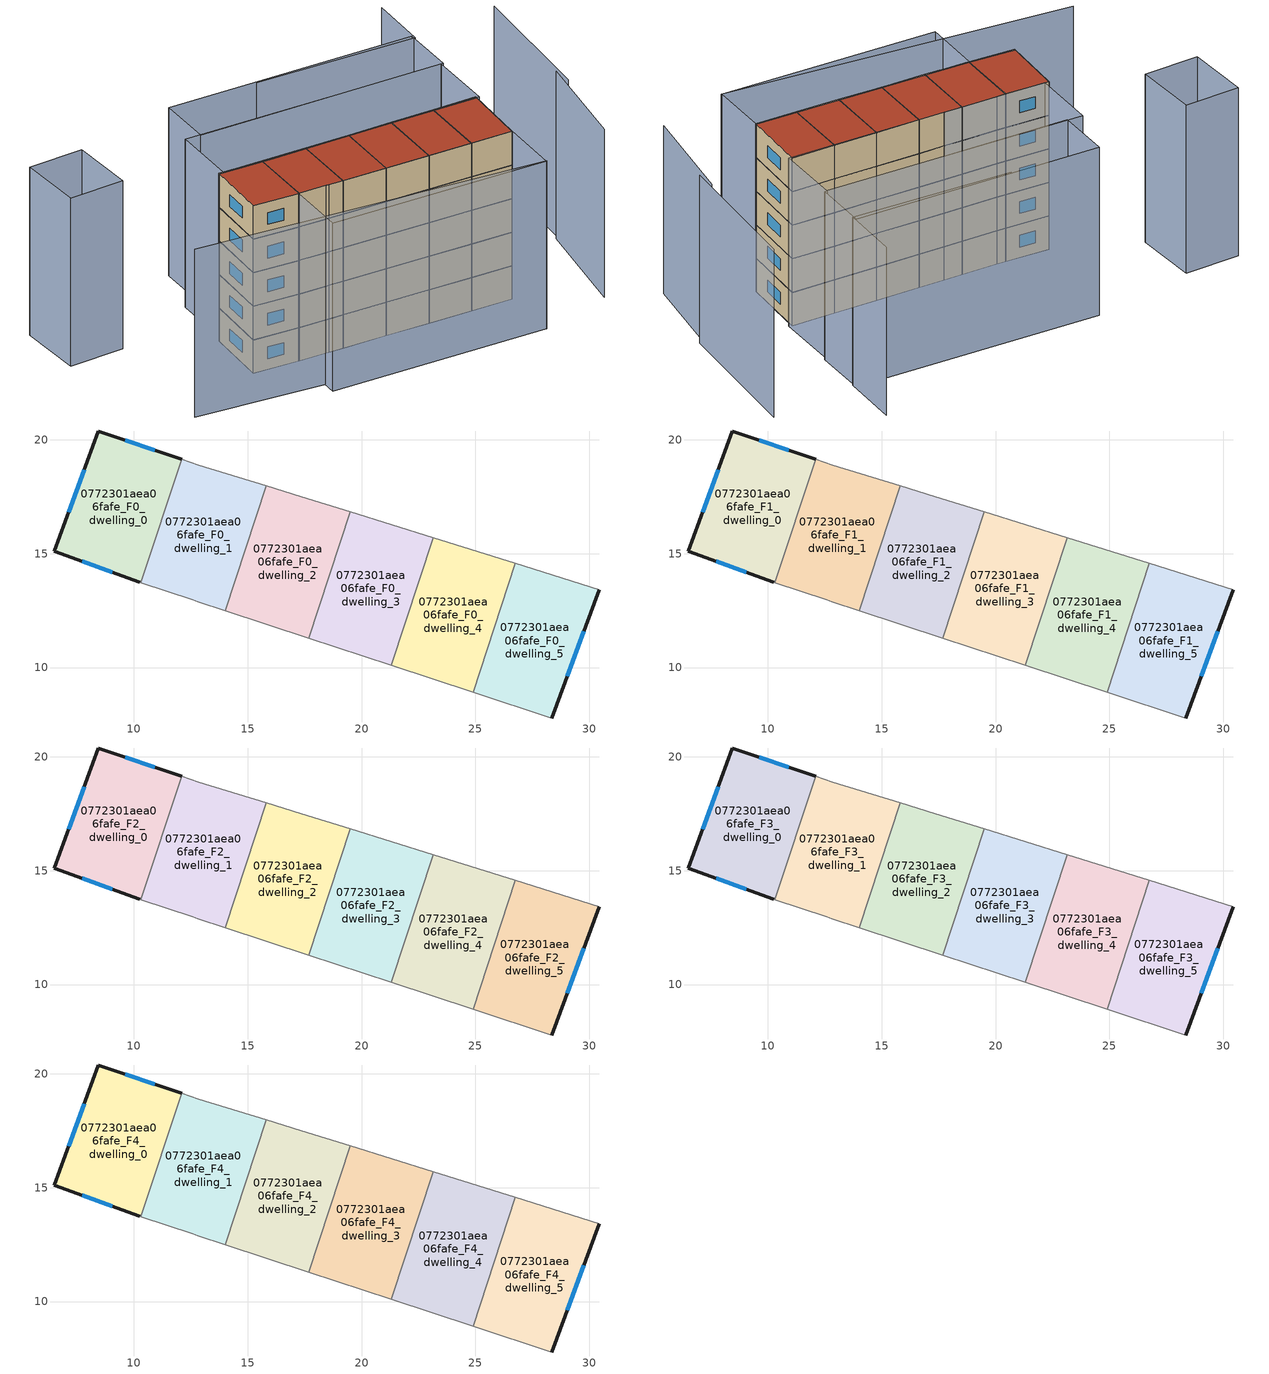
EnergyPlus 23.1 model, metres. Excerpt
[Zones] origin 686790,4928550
0772301aea06fafe_F0_dwelling_0
 floor ground (EU_floor_Construction): 10.31,13.72 12.1,19.14 8.45,20.38 6.52,15.11 10.26,13.73 z0
 wall outside (EU_wall_Construction): 10.26,13.73 6.52,15.11 8.45,20.38 12.1,19.14 z0:3
 wall adiabatic (EU_wall_Construction): 10.31,13.72 10.26,13.73 z0:3
 wall to 0772301aea06fafe_F0_dwelling_1 (EU_wall_Construction): 12.1,19.14 10.31,13.72 z0:3
 window (EU_Window_Construction): 9.63,19.98 10.91,19.55 / 9.05,14.18 7.73,14.67 / 7.14,16.82 7.82,18.68 z0.97:2.03
0772301aea06fafe_F0_dwelling_1
 floor ground (EU_floor_Construction): 14.02,12.5 15.82,17.97 12.86,18.88 12.1,19.14 10.31,13.72 12.6,12.96 12.82,12.89 z0
 wall adiabatic (EU_wall_Construction): 12.1,19.14 12.86,18.88 15.82,17.97 / 14.02,12.5 12.82,12.89 12.6,12.96 10.31,13.72 z0:3
 wall to 0772301aea06fafe_F0_dwelling_2 (EU_wall_Construction): 15.82,17.97 14.02,12.5 z0:3
0772301aea06fafe_F0_dwelling_2
 floor ground (EU_floor_Construction): 17.68,11.29 19.5,16.83 17.35,17.5 15.82,17.97 14.02,12.5 z0
 wall adiabatic (EU_wall_Construction): 17.68,11.29 14.02,12.5 / 15.82,17.97 17.35,17.5 19.5,16.83 z0:3
 wall to 0772301aea06fafe_F0_dwelling_3 (EU_wall_Construction): 19.5,16.83 17.68,11.29 z0:3
0772301aea06fafe_F0_dwelling_3
 floor ground (EU_floor_Construction): 21.31,10.1 23.15,15.69 19.5,16.83 17.68,11.29 z0
 wall adiabatic (EU_wall_Construction): 21.31,10.1 17.68,11.29 / 19.5,16.83 23.15,15.69 z0:3
 wall to 0772301aea06fafe_F0_dwelling_4 (EU_wall_Construction): 23.15,15.69 21.31,10.1 z0:3
0772301aea06fafe_F0_dwelling_4
 floor ground (EU_floor_Construction): 24.9,8.92 26.75,14.57 23.15,15.69 21.31,10.1 z0
 wall adiabatic (EU_wall_Construction): 24.9,8.92 21.31,10.1 / 23.15,15.69 26.75,14.57 z0:3
 wall to 0772301aea06fafe_F0_dwelling_5 (EU_wall_Construction): 26.75,14.57 24.9,8.92 z0:3
0772301aea06fafe_F0_dwelling_5
 floor ground (EU_floor_Construction): 28.35,7.78 30.43,13.42 26.75,14.57 24.9,8.92 z0
 wall outside (EU_wall_Construction): 30.43,13.42 28.35,7.78 z0:3
 wall adiabatic (EU_wall_Construction): 26.75,14.57 30.43,13.42 / 28.35,7.78 24.9,8.92 z0:3
 window (EU_Window_Construction): 29.75,11.59 29.02,9.61 z0.97:2.03
0772301aea06fafe_F1_dwelling_0
 floor to 0772301aea06fafe_F0_dwelling_0 (EU_floor_Construction): 10.31,13.72 12.1,19.14 8.45,20.38 6.52,15.11 10.26,13.73 z3
 wall outside (EU_wall_Construction): 10.26,13.73 6.52,15.11 8.45,20.38 12.1,19.14 z3:6
 wall adiabatic (EU_wall_Construction): 10.31,13.72 10.26,13.73 z3:6
 wall to 0772301aea06fafe_F1_dwelling_1 (EU_wall_Construction): 12.1,19.14 10.31,13.72 z3:6
 window (EU_Window_Construction): 9.63,19.98 10.91,19.55 / 9.05,14.18 7.73,14.67 / 7.14,16.82 7.82,18.68 z3.97:5.03
0772301aea06fafe_F1_dwelling_1
 floor to 0772301aea06fafe_F0_dwelling_1 (EU_floor_Construction): 14.02,12.5 15.82,17.97 12.86,18.88 12.1,19.14 10.31,13.72 12.6,12.96 12.82,12.89 z3
 wall adiabatic (EU_wall_Construction): 12.1,19.14 12.86,18.88 15.82,17.97 / 14.02,12.5 12.82,12.89 12.6,12.96 10.31,13.72 z3:6
 wall to 0772301aea06fafe_F1_dwelling_2 (EU_wall_Construction): 15.82,17.97 14.02,12.5 z3:6
0772301aea06fafe_F1_dwelling_2
 floor to 0772301aea06fafe_F0_dwelling_2 (EU_floor_Construction): 17.68,11.29 19.5,16.83 17.35,17.5 15.82,17.97 14.02,12.5 z3
 wall adiabatic (EU_wall_Construction): 17.68,11.29 14.02,12.5 / 15.82,17.97 17.35,17.5 19.5,16.83 z3:6
 wall to 0772301aea06fafe_F1_dwelling_3 (EU_wall_Construction): 19.5,16.83 17.68,11.29 z3:6
0772301aea06fafe_F1_dwelling_3
 floor to 0772301aea06fafe_F0_dwelling_3 (EU_floor_Construction): 21.31,10.1 23.15,15.69 19.5,16.83 17.68,11.29 z3
 wall adiabatic (EU_wall_Construction): 21.31,10.1 17.68,11.29 / 19.5,16.83 23.15,15.69 z3:6
 wall to 0772301aea06fafe_F1_dwelling_4 (EU_wall_Construction): 23.15,15.69 21.31,10.1 z3:6
0772301aea06fafe_F1_dwelling_4
 floor to 0772301aea06fafe_F0_dwelling_4 (EU_floor_Construction): 24.9,8.92 26.75,14.57 23.15,15.69 21.31,10.1 z3
 wall adiabatic (EU_wall_Construction): 24.9,8.92 21.31,10.1 / 23.15,15.69 26.75,14.57 z3:6
 wall to 0772301aea06fafe_F1_dwelling_5 (EU_wall_Construction): 26.75,14.57 24.9,8.92 z3:6
0772301aea06fafe_F1_dwelling_5
 floor to 0772301aea06fafe_F0_dwelling_5 (EU_floor_Construction): 28.35,7.78 30.43,13.42 26.75,14.57 24.9,8.92 z3
 wall outside (EU_wall_Construction): 30.43,13.42 28.35,7.78 z3:6
 wall adiabatic (EU_wall_Construction): 26.75,14.57 30.43,13.42 / 28.35,7.78 24.9,8.92 z3:6
 window (EU_Window_Construction): 29.75,11.59 29.02,9.61 z3.97:5.03
0772301aea06fafe_F2_dwelling_0
 floor to 0772301aea06fafe_F1_dwelling_0 (EU_floor_Construction): 10.31,13.72 12.1,19.14 8.45,20.38 6.52,15.11 10.26,13.73 z6
 wall outside (EU_wall_Construction): 10.26,13.73 6.52,15.11 8.45,20.38 12.1,19.14 z6:9
 wall adiabatic (EU_wall_Construction): 10.31,13.72 10.26,13.73 z6:9
 wall to 0772301aea06fafe_F2_dwelling_1 (EU_wall_Construction): 12.1,19.14 10.31,13.72 z6:9
 window (EU_Window_Construction): 9.63,19.98 10.91,19.55 / 9.05,14.18 7.73,14.67 / 7.14,16.82 7.82,18.68 z6.97:8.03
0772301aea06fafe_F2_dwelling_1
 floor to 0772301aea06fafe_F1_dwelling_1 (EU_floor_Construction): 14.02,12.5 15.82,17.97 12.86,18.88 12.1,19.14 10.31,13.72 12.6,12.96 12.82,12.89 z6
 wall adiabatic (EU_wall_Construction): 12.1,19.14 12.86,18.88 15.82,17.97 / 14.02,12.5 12.82,12.89 12.6,12.96 10.31,13.72 z6:9
 wall to 0772301aea06fafe_F2_dwelling_2 (EU_wall_Construction): 15.82,17.97 14.02,12.5 z6:9
0772301aea06fafe_F2_dwelling_2
 floor to 0772301aea06fafe_F1_dwelling_2 (EU_floor_Construction): 17.68,11.29 19.5,16.83 17.35,17.5 15.82,17.97 14.02,12.5 z6
 wall adiabatic (EU_wall_Construction): 17.68,11.29 14.02,12.5 / 15.82,17.97 17.35,17.5 19.5,16.83 z6:9
 wall to 0772301aea06fafe_F2_dwelling_3 (EU_wall_Construction): 19.5,16.83 17.68,11.29 z6:9
0772301aea06fafe_F2_dwelling_3
 floor to 0772301aea06fafe_F1_dwelling_3 (EU_floor_Construction): 21.31,10.1 23.15,15.69 19.5,16.83 17.68,11.29 z6
 wall adiabatic (EU_wall_Construction): 21.31,10.1 17.68,11.29 / 19.5,16.83 23.15,15.69 z6:9
 wall to 0772301aea06fafe_F2_dwelling_4 (EU_wall_Construction): 23.15,15.69 21.31,10.1 z6:9
0772301aea06fafe_F2_dwelling_4
 floor to 0772301aea06fafe_F1_dwelling_4 (EU_floor_Construction): 24.9,8.92 26.75,14.57 23.15,15.69 21.31,10.1 z6
 wall adiabatic (EU_wall_Construction): 24.9,8.92 21.31,10.1 / 23.15,15.69 26.75,14.57 z6:9
 wall to 0772301aea06fafe_F2_dwelling_5 (EU_wall_Construction): 26.75,14.57 24.9,8.92 z6:9
0772301aea06fafe_F2_dwelling_5
 floor to 0772301aea06fafe_F1_dwelling_5 (EU_floor_Construction): 28.35,7.78 30.43,13.42 26.75,14.57 24.9,8.92 z6
 wall outside (EU_wall_Construction): 30.43,13.42 28.35,7.78 z6:9
 wall adiabatic (EU_wall_Construction): 26.75,14.57 30.43,13.42 / 28.35,7.78 24.9,8.92 z6:9
 window (EU_Window_Construction): 29.75,11.59 29.02,9.61 z6.97:8.03
0772301aea06fafe_F3_dwelling_0
 floor to 0772301aea06fafe_F2_dwelling_0 (EU_floor_Construction): 10.31,13.72 12.1,19.14 8.45,20.38 6.52,15.11 10.26,13.73 z9
 wall outside (EU_wall_Construction): 10.26,13.73 6.52,15.11 8.45,20.38 12.1,19.14 z9:12
 wall adiabatic (EU_wall_Construction): 10.31,13.72 10.26,13.73 z9:12
 wall to 0772301aea06fafe_F3_dwelling_1 (EU_wall_Construction): 12.1,19.14 10.31,13.72 z9:12
 window (EU_Window_Construction): 9.63,19.98 10.91,19.55 / 9.05,14.18 7.73,14.67 / 7.14,16.82 7.82,18.68 z9.97:11.03
0772301aea06fafe_F3_dwelling_1
 floor to 0772301aea06fafe_F2_dwelling_1 (EU_floor_Construction): 14.02,12.5 15.82,17.97 12.86,18.88 12.1,19.14 10.31,13.72 12.6,12.96 12.82,12.89 z9
 wall adiabatic (EU_wall_Construction): 12.1,19.14 12.86,18.88 15.82,17.97 / 14.02,12.5 12.82,12.89 12.6,12.96 10.31,13.72 z9:12
 wall to 0772301aea06fafe_F3_dwelling_2 (EU_wall_Construction): 15.82,17.97 14.02,12.5 z9:12
0772301aea06fafe_F3_dwelling_2
 floor to 0772301aea06fafe_F2_dwelling_2 (EU_floor_Construction): 17.68,11.29 19.5,16.83 17.35,17.5 15.82,17.97 14.02,12.5 z9
 wall adiabatic (EU_wall_Construction): 17.68,11.29 14.02,12.5 / 15.82,17.97 17.35,17.5 19.5,16.83 z9:12
 wall to 0772301aea06fafe_F3_dwelling_3 (EU_wall_Construction): 19.5,16.83 17.68,11.29 z9:12
0772301aea06fafe_F3_dwelling_3
 floor to 0772301aea06fafe_F2_dwelling_3 (EU_floor_Construction): 21.31,10.1 23.15,15.69 19.5,16.83 17.68,11.29 z9
 wall adiabatic (EU_wall_Construction): 21.31,10.1 17.68,11.29 / 19.5,16.83 23.15,15.69 z9:12
 wall to 0772301aea06fafe_F3_dwelling_4 (EU_wall_Construction): 23.15,15.69 21.31,10.1 z9:12
0772301aea06fafe_F3_dwelling_4
 floor to 0772301aea06fafe_F2_dwelling_4 (EU_floor_Construction): 24.9,8.92 26.75,14.57 23.15,15.69 21.31,10.1 z9
 wall adiabatic (EU_wall_Construction): 24.9,8.92 21.31,10.1 / 23.15,15.69 26.75,14.57 z9:12
 wall to 0772301aea06fafe_F3_dwelling_5 (EU_wall_Construction): 26.75,14.57 24.9,8.92 z9:12
0772301aea06fafe_F3_dwelling_5
 floor to 0772301aea06fafe_F2_dwelling_5 (EU_floor_Construction): 28.35,7.78 30.43,13.42 26.75,14.57 24.9,8.92 z9
 wall outside (EU_wall_Construction): 30.43,13.42 28.35,7.78 z9:12
 wall adiabatic (EU_wall_Construction): 26.75,14.57 30.43,13.42 / 28.35,7.78 24.9,8.92 z9:12
 window (EU_Window_Construction): 29.75,11.59 29.02,9.61 z9.97:11.03
0772301aea06fafe_F4_dwelling_0
 floor to 0772301aea06fafe_F3_dwelling_0 (EU_floor_Construction): 10.31,13.72 12.1,19.14 8.45,20.38 6.52,15.11 10.26,13.73 z12
 wall outside (EU_wall_Construction): 10.26,13.73 6.52,15.11 8.45,20.38 12.1,19.14 z12:15
 wall adiabatic (EU_wall_Construction): 10.31,13.72 10.26,13.73 z12:15
 wall to 0772301aea06fafe_F4_dwelling_1 (EU_wall_Construction): 12.1,19.14 10.31,13.72 z12:15
 window (EU_Window_Construction): 9.63,19.98 10.91,19.55 / 9.05,14.18 7.73,14.67 / 7.14,16.82 7.82,18.68 z12.97:14.03
 roof outside (EU_roof_Construction): 12.1,19.14 10.31,13.72 10.26,13.73 6.52,15.11 8.45,20.38 z15
0772301aea06fafe_F4_dwelling_1
 floor to 0772301aea06fafe_F3_dwelling_1 (EU_floor_Construction): 14.02,12.5 15.82,17.97 12.86,18.88 12.1,19.14 10.31,13.72 12.6,12.96 12.82,12.89 z12
 wall adiabatic (EU_wall_Construction): 12.1,19.14 12.86,18.88 15.82,17.97 / 14.02,12.5 12.82,12.89 12.6,12.96 10.31,13.72 z12:15
 wall to 0772301aea06fafe_F4_dwelling_2 (EU_wall_Construction): 15.82,17.97 14.02,12.5 z12:15
 roof outside (EU_roof_Construction): 15.82,17.97 14.02,12.5 12.82,12.89 12.6,12.96 10.31,13.72 12.1,19.14 12.86,18.88 z15
0772301aea06fafe_F4_dwelling_2
 floor to 0772301aea06fafe_F3_dwelling_2 (EU_floor_Construction): 17.68,11.29 19.5,16.83 17.35,17.5 15.82,17.97 14.02,12.5 z12
 wall adiabatic (EU_wall_Construction): 17.68,11.29 14.02,12.5 / 15.82,17.97 17.35,17.5 19.5,16.83 z12:15
 wall to 0772301aea06fafe_F4_dwelling_3 (EU_wall_Construction): 19.5,16.83 17.68,11.29 z12:15
 roof outside (EU_roof_Construction): 19.5,16.83 17.68,11.29 14.02,12.5 15.82,17.97 17.35,17.5 z15
0772301aea06fafe_F4_dwelling_3
 floor to 0772301aea06fafe_F3_dwelling_3 (EU_floor_Construction): 21.31,10.1 23.15,15.69 19.5,16.83 17.68,11.29 z12
 wall adiabatic (EU_wall_Construction): 21.31,10.1 17.68,11.29 / 19.5,16.83 23.15,15.69 z12:15
 wall to 0772301aea06fafe_F4_dwelling_4 (EU_wall_Construction): 23.15,15.69 21.31,10.1 z12:15
 roof outside (EU_roof_Construction): 23.15,15.69 21.31,10.1 17.68,11.29 19.5,16.83 z15
0772301aea06fafe_F4_dwelling_4
 floor to 0772301aea06fafe_F3_dwelling_4 (EU_floor_Construction): 24.9,8.92 26.75,14.57 23.15,15.69 21.31,10.1 z12
 wall adiabatic (EU_wall_Construction): 24.9,8.92 21.31,10.1 / 23.15,15.69 26.75,14.57 z12:15
 wall to 0772301aea06fafe_F4_dwelling_5 (EU_wall_Construction): 26.75,14.57 24.9,8.92 z12:15
 roof outside (EU_roof_Construction): 26.75,14.57 24.9,8.92 21.31,10.1 23.15,15.69 z15
0772301aea06fafe_F4_dwelling_5
 floor to 0772301aea06fafe_F3_dwelling_5 (EU_floor_Construction): 28.35,7.78 30.43,13.42 26.75,14.57 24.9,8.92 z12
 wall outside (EU_wall_Construction): 30.43,13.42 28.35,7.78 z12:15
 wall adiabatic (EU_wall_Construction): 26.75,14.57 30.43,13.42 / 28.35,7.78 24.9,8.92 z12:15
 window (EU_Window_Construction): 29.75,11.59 29.02,9.61 z12.97:14.03
 roof outside (EU_roof_Construction): 30.43,13.42 28.35,7.78 24.9,8.92 26.75,14.57 z15
shading: 33.3,2.71 37.51,11.43 / 37.12,9.84 41.77,21.65 / 35.79,27.93 34.09,22.95 / 34.09,22.95 20.76,27.49 / -1.45,14.04 26.75,2.81 / 10.26,13.73 28.35,7.8 / 28.35,7.8 26.71,2.8 / 26.71,2.8 8.62,8.74 / 8.62,8.74 10.26,13.73 / 10.61,25.8 32.4,18.76 / 32.4,18.76 30.61,13.22 / 30.61,13.22 8.82,20.26 / 8.82,20.26 10.61,25.8 / 32.59,18.7 11.9,25.35 / 11.9,25.35 13.39,29.99 / 13.39,29.99 34.08,23.33 / 34.08,23.33 32.59,18.7 / -2.01,26.36 -0.57,31.89 / -0.57,31.89 4.07,30.69 / 4.07,30.69 2.64,25.15 / 2.64,25.15 -2.01,26.36 z0:15
[Building]
EU S2 Campaign: North Axis=0; Terrain=City; Solar Distribution=FullExterior
[Site:Location]
Bologna: Latitude=44.5; Longitude=11.25; Time Zone=1; Elevation=37
[SizingPeriod:WeatherFileDays]
AnnualSizingPeriod: Begin Month=1; Begin Day of Month=1; End Month=12; End Day of Month=31; Day of Week for Start Day=Monday; Use Weather File Daylight Saving Period=No; Use Weather File Rain and Snow Indicators=No
[MATERIAL]
EU_InternalMass_Material: Roughness=MediumRough; Thickness=0.1; Conductivity=1; Density=1800; Specific Heat=900; Thermal Absorptance=0.9; Solar Absorptance=0.7; Visible Absorptance=0.7
[MATERIAL:NOMASS] Roughness=MediumRough; Thermal Absorptance=0.9; Solar Absorptance=0.7; Visible Absorptance=0.7
Name | Thermal Resistance
EU_wall_NoMass | 0.779417
EU_roof_NoMass | 0.435466
EU_floor_NoMass | 0.588222
[WINDOWMATERIAL:SIMPLEGLAZINGSYSTEM]
EU_Window_SimpleGlazing: UFactor=5.16242; Solar Heat Gain Coefficient=0.85; Visible Transmittance=0.85
[CONSTRUCTION]
EU_wall_Construction: EU_wall_NoMass
EU_roof_Construction: EU_roof_NoMass
EU_floor_Construction: EU_floor_NoMass
EU_InternalMass_Construction: EU_InternalMass_Material
EU_Window_Construction: EU_Window_SimpleGlazing
[ZONE] Type=1; Multiplier=1; Ceiling Height=autocalculate; Floor Area=autocalculate; Part of Total Floor Area=Yes
Name | Volume
0772301aea06fafe_F0_dwelling_0 | 67.0686
0772301aea06fafe_F1_dwelling_0; 0772301aea06fafe_F2_dwelling_0; 0772301aea06fafe_F3_dwelling_0; 0772301aea06fafe_F4_dwelling_0 | 67.0693
0772301aea06fafe_F0_dwelling_1; 0772301aea06fafe_F1_dwelling_1; 0772301aea06fafe_F2_dwelling_1; 0772301aea06fafe_F3_dwelling_1; 0772301aea06fafe_F4_dwelling_1 | 67.0679
0772301aea06fafe_F0_dwelling_2 | 67.0789
0772301aea06fafe_F1_dwelling_2; 0772301aea06fafe_F2_dwelling_2; 0772301aea06fafe_F3_dwelling_2; 0772301aea06fafe_F4_dwelling_2 | 67.0781
0772301aea06fafe_F0_dwelling_3; 0772301aea06fafe_F0_dwelling_5 | 67.0723
0772301aea06fafe_F1_dwelling_3; 0772301aea06fafe_F2_dwelling_3; 0772301aea06fafe_F3_dwelling_3; 0772301aea06fafe_F4_dwelling_3; 0772301aea06fafe_F0_dwelling_4; 0772301aea06fafe_F1_dwelling_4; 0772301aea06fafe_F2_dwelling_4; 0772301aea06fafe_F3_dwelling_4; 0772301aea06fafe_F4_dwelling_4 | 67.0715
0772301aea06fafe_F1_dwelling_5; 0772301aea06fafe_F2_dwelling_5; 0772301aea06fafe_F3_dwelling_5; 0772301aea06fafe_F4_dwelling_5 | 67.073
[INTERNALMASS] Construction=EU_InternalMass_Construction
Name | Zone or ZoneList | Surface Area
0772301aea06fafe_F0_dwelling_0_EU_InternalMass | 0772301aea06fafe_F0_dwelling_0 | 22.3563
0772301aea06fafe_F0_dwelling_1_EU_InternalMass | 0772301aea06fafe_F0_dwelling_1 | 22.3561
0772301aea06fafe_F0_dwelling_2_EU_InternalMass | 0772301aea06fafe_F0_dwelling_2 | 22.3596
0772301aea06fafe_F0_dwelling_3_EU_InternalMass | 0772301aea06fafe_F0_dwelling_3 | 22.3572
0772301aea06fafe_F0_dwelling_4_EU_InternalMass | 0772301aea06fafe_F0_dwelling_4 | 22.3576
0772301aea06fafe_F0_dwelling_5_EU_InternalMass | 0772301aea06fafe_F0_dwelling_5 | 22.3575
0772301aea06fafe_F1_dwelling_0_EU_InternalMass | 0772301aea06fafe_F1_dwelling_0 | 22.3563
0772301aea06fafe_F1_dwelling_1_EU_InternalMass | 0772301aea06fafe_F1_dwelling_1 | 22.3561
0772301aea06fafe_F1_dwelling_2_EU_InternalMass | 0772301aea06fafe_F1_dwelling_2 | 22.3596
0772301aea06fafe_F1_dwelling_3_EU_InternalMass | 0772301aea06fafe_F1_dwelling_3 | 22.3572
0772301aea06fafe_F1_dwelling_4_EU_InternalMass | 0772301aea06fafe_F1_dwelling_4 | 22.3576
0772301aea06fafe_F1_dwelling_5_EU_InternalMass | 0772301aea06fafe_F1_dwelling_5 | 22.3575
0772301aea06fafe_F2_dwelling_0_EU_InternalMass | 0772301aea06fafe_F2_dwelling_0 | 22.3563
0772301aea06fafe_F2_dwelling_1_EU_InternalMass | 0772301aea06fafe_F2_dwelling_1 | 22.3561
0772301aea06fafe_F2_dwelling_2_EU_InternalMass | 0772301aea06fafe_F2_dwelling_2 | 22.3596
0772301aea06fafe_F2_dwelling_3_EU_InternalMass | 0772301aea06fafe_F2_dwelling_3 | 22.3572
0772301aea06fafe_F2_dwelling_4_EU_InternalMass | 0772301aea06fafe_F2_dwelling_4 | 22.3576
0772301aea06fafe_F2_dwelling_5_EU_InternalMass | 0772301aea06fafe_F2_dwelling_5 | 22.3575
0772301aea06fafe_F3_dwelling_0_EU_InternalMass | 0772301aea06fafe_F3_dwelling_0 | 22.3563
0772301aea06fafe_F3_dwelling_1_EU_InternalMass | 0772301aea06fafe_F3_dwelling_1 | 22.3561
0772301aea06fafe_F3_dwelling_2_EU_InternalMass | 0772301aea06fafe_F3_dwelling_2 | 22.3596
0772301aea06fafe_F3_dwelling_3_EU_InternalMass | 0772301aea06fafe_F3_dwelling_3 | 22.3572
0772301aea06fafe_F3_dwelling_4_EU_InternalMass | 0772301aea06fafe_F3_dwelling_4 | 22.3576
0772301aea06fafe_F3_dwelling_5_EU_InternalMass | 0772301aea06fafe_F3_dwelling_5 | 22.3575
0772301aea06fafe_F4_dwelling_0_EU_InternalMass | 0772301aea06fafe_F4_dwelling_0 | 22.3563
0772301aea06fafe_F4_dwelling_1_EU_InternalMass | 0772301aea06fafe_F4_dwelling_1 | 22.3561
0772301aea06fafe_F4_dwelling_2_EU_InternalMass | 0772301aea06fafe_F4_dwelling_2 | 22.3596
0772301aea06fafe_F4_dwelling_3_EU_InternalMass | 0772301aea06fafe_F4_dwelling_3 | 22.3572
0772301aea06fafe_F4_dwelling_4_EU_InternalMass | 0772301aea06fafe_F4_dwelling_4 | 22.3576
0772301aea06fafe_F4_dwelling_5_EU_InternalMass | 0772301aea06fafe_F4_dwelling_5 | 22.3575
[OTHEREQUIPMENT] Fuel Type=Electricity; Design Level Calculation Method=Watts/Area; Power per Zone Floor Area=1; Fraction Latent=0; Fraction Radiant=0; Fraction Lost=0; Carbon Dioxide Generation Rate=0; EndUse Subcategory=EU_Step8_InternalGains
Name | Zone or ZoneList or Space or SpaceList | Schedule
EU_Step8_InternalGain_0772301aea06fafe_F0_dwelling_0_f000 | 0772301aea06fafe_F0_dwelling_0 | EU_Step8_GainSchedule_0772301aea06fafe_F0_dwelling_0_f000
EU_Step8_InternalGain_0772301aea06fafe_F0_dwelling_1_f000 | 0772301aea06fafe_F0_dwelling_1 | EU_Step8_GainSchedule_0772301aea06fafe_F0_dwelling_1_f000
EU_Step8_InternalGain_0772301aea06fafe_F0_dwelling_2_f000 | 0772301aea06fafe_F0_dwelling_2 | EU_Step8_GainSchedule_0772301aea06fafe_F0_dwelling_2_f000
EU_Step8_InternalGain_0772301aea06fafe_F0_dwelling_3_f000 | 0772301aea06fafe_F0_dwelling_3 | EU_Step8_GainSchedule_0772301aea06fafe_F0_dwelling_3_f000
EU_Step8_InternalGain_0772301aea06fafe_F0_dwelling_4_f000 | 0772301aea06fafe_F0_dwelling_4 | EU_Step8_GainSchedule_0772301aea06fafe_F0_dwelling_4_f000
EU_Step8_InternalGain_0772301aea06fafe_F0_dwelling_5_f000 | 0772301aea06fafe_F0_dwelling_5 | EU_Step8_GainSchedule_0772301aea06fafe_F0_dwelling_5_f000
EU_Step8_InternalGain_0772301aea06fafe_F1_dwelling_0_f000 | 0772301aea06fafe_F1_dwelling_0 | EU_Step8_GainSchedule_0772301aea06fafe_F1_dwelling_0_f000
EU_Step8_InternalGain_0772301aea06fafe_F1_dwelling_1_f000 | 0772301aea06fafe_F1_dwelling_1 | EU_Step8_GainSchedule_0772301aea06fafe_F1_dwelling_1_f000
EU_Step8_InternalGain_0772301aea06fafe_F1_dwelling_2_f000 | 0772301aea06fafe_F1_dwelling_2 | EU_Step8_GainSchedule_0772301aea06fafe_F1_dwelling_2_f000
EU_Step8_InternalGain_0772301aea06fafe_F1_dwelling_3_f000 | 0772301aea06fafe_F1_dwelling_3 | EU_Step8_GainSchedule_0772301aea06fafe_F1_dwelling_3_f000
EU_Step8_InternalGain_0772301aea06fafe_F1_dwelling_4_f000 | 0772301aea06fafe_F1_dwelling_4 | EU_Step8_GainSchedule_0772301aea06fafe_F1_dwelling_4_f000
EU_Step8_InternalGain_0772301aea06fafe_F1_dwelling_5_f000 | 0772301aea06fafe_F1_dwelling_5 | EU_Step8_GainSchedule_0772301aea06fafe_F1_dwelling_5_f000
EU_Step8_InternalGain_0772301aea06fafe_F2_dwelling_0_f000 | 0772301aea06fafe_F2_dwelling_0 | EU_Step8_GainSchedule_0772301aea06fafe_F2_dwelling_0_f000
EU_Step8_InternalGain_0772301aea06fafe_F2_dwelling_1_f000 | 0772301aea06fafe_F2_dwelling_1 | EU_Step8_GainSchedule_0772301aea06fafe_F2_dwelling_1_f000
EU_Step8_InternalGain_0772301aea06fafe_F2_dwelling_2_f000 | 0772301aea06fafe_F2_dwelling_2 | EU_Step8_GainSchedule_0772301aea06fafe_F2_dwelling_2_f000
EU_Step8_InternalGain_0772301aea06fafe_F2_dwelling_3_f000 | 0772301aea06fafe_F2_dwelling_3 | EU_Step8_GainSchedule_0772301aea06fafe_F2_dwelling_3_f000
EU_Step8_InternalGain_0772301aea06fafe_F2_dwelling_4_f000 | 0772301aea06fafe_F2_dwelling_4 | EU_Step8_GainSchedule_0772301aea06fafe_F2_dwelling_4_f000
EU_Step8_InternalGain_0772301aea06fafe_F2_dwelling_5_f000 | 0772301aea06fafe_F2_dwelling_5 | EU_Step8_GainSchedule_0772301aea06fafe_F2_dwelling_5_f000
EU_Step8_InternalGain_0772301aea06fafe_F3_dwelling_0_f000 | 0772301aea06fafe_F3_dwelling_0 | EU_Step8_GainSchedule_0772301aea06fafe_F3_dwelling_0_f000
EU_Step8_InternalGain_0772301aea06fafe_F3_dwelling_1_f000 | 0772301aea06fafe_F3_dwelling_1 | EU_Step8_GainSchedule_0772301aea06fafe_F3_dwelling_1_f000
EU_Step8_InternalGain_0772301aea06fafe_F3_dwelling_2_f000 | 0772301aea06fafe_F3_dwelling_2 | EU_Step8_GainSchedule_0772301aea06fafe_F3_dwelling_2_f000
EU_Step8_InternalGain_0772301aea06fafe_F3_dwelling_3_f000 | 0772301aea06fafe_F3_dwelling_3 | EU_Step8_GainSchedule_0772301aea06fafe_F3_dwelling_3_f000
EU_Step8_InternalGain_0772301aea06fafe_F3_dwelling_4_f000 | 0772301aea06fafe_F3_dwelling_4 | EU_Step8_GainSchedule_0772301aea06fafe_F3_dwelling_4_f000
EU_Step8_InternalGain_0772301aea06fafe_F3_dwelling_5_f000 | 0772301aea06fafe_F3_dwelling_5 | EU_Step8_GainSchedule_0772301aea06fafe_F3_dwelling_5_f000
EU_Step8_InternalGain_0772301aea06fafe_F4_dwelling_0_f000 | 0772301aea06fafe_F4_dwelling_0 | EU_Step8_GainSchedule_0772301aea06fafe_F4_dwelling_0_f000
EU_Step8_InternalGain_0772301aea06fafe_F4_dwelling_1_f000 | 0772301aea06fafe_F4_dwelling_1 | EU_Step8_GainSchedule_0772301aea06fafe_F4_dwelling_1_f000
EU_Step8_InternalGain_0772301aea06fafe_F4_dwelling_2_f000 | 0772301aea06fafe_F4_dwelling_2 | EU_Step8_GainSchedule_0772301aea06fafe_F4_dwelling_2_f000
EU_Step8_InternalGain_0772301aea06fafe_F4_dwelling_3_f000 | 0772301aea06fafe_F4_dwelling_3 | EU_Step8_GainSchedule_0772301aea06fafe_F4_dwelling_3_f000
EU_Step8_InternalGain_0772301aea06fafe_F4_dwelling_4_f000 | 0772301aea06fafe_F4_dwelling_4 | EU_Step8_GainSchedule_0772301aea06fafe_F4_dwelling_4_f000
EU_Step8_InternalGain_0772301aea06fafe_F4_dwelling_5_f000 | 0772301aea06fafe_F4_dwelling_5 | EU_Step8_GainSchedule_0772301aea06fafe_F4_dwelling_5_f000
[ZONEVENTILATION:DESIGNFLOWRATE] Schedule=EU_AlwaysOn; Design Flow Rate Calculation Method=AirChanges/Hour; Air Changes per Hour=0.712058; Ventilation Type=Natural; Fan Pressure Rise=0; Fan Total Efficiency=1; Constant Term Coefficient=1; Temperature Term Coefficient=0; Velocity Term Coefficient=0; Velocity Squared Term Coefficient=0; Minimum Indoor Temperature=-100; Maximum Indoor Temperature=100; Delta Temperature=-100; Minimum Outdoor Temperature=-100; Maximum Outdoor Temperature=100; Maximum Wind Speed=40
Name | Zone or ZoneList or Space or SpaceList
EU_ConstantAir_0772301aea06fafe_F0_dwelling_0 | 0772301aea06fafe_F0_dwelling_0
EU_ConstantAir_0772301aea06fafe_F0_dwelling_1 | 0772301aea06fafe_F0_dwelling_1
EU_ConstantAir_0772301aea06fafe_F0_dwelling_2 | 0772301aea06fafe_F0_dwelling_2
EU_ConstantAir_0772301aea06fafe_F0_dwelling_3 | 0772301aea06fafe_F0_dwelling_3
EU_ConstantAir_0772301aea06fafe_F0_dwelling_4 | 0772301aea06fafe_F0_dwelling_4
EU_ConstantAir_0772301aea06fafe_F0_dwelling_5 | 0772301aea06fafe_F0_dwelling_5
EU_ConstantAir_0772301aea06fafe_F1_dwelling_0 | 0772301aea06fafe_F1_dwelling_0
EU_ConstantAir_0772301aea06fafe_F1_dwelling_1 | 0772301aea06fafe_F1_dwelling_1
EU_ConstantAir_0772301aea06fafe_F1_dwelling_2 | 0772301aea06fafe_F1_dwelling_2
EU_ConstantAir_0772301aea06fafe_F1_dwelling_3 | 0772301aea06fafe_F1_dwelling_3
EU_ConstantAir_0772301aea06fafe_F1_dwelling_4 | 0772301aea06fafe_F1_dwelling_4
EU_ConstantAir_0772301aea06fafe_F1_dwelling_5 | 0772301aea06fafe_F1_dwelling_5
EU_ConstantAir_0772301aea06fafe_F2_dwelling_0 | 0772301aea06fafe_F2_dwelling_0
EU_ConstantAir_0772301aea06fafe_F2_dwelling_1 | 0772301aea06fafe_F2_dwelling_1
EU_ConstantAir_0772301aea06fafe_F2_dwelling_2 | 0772301aea06fafe_F2_dwelling_2
EU_ConstantAir_0772301aea06fafe_F2_dwelling_3 | 0772301aea06fafe_F2_dwelling_3
EU_ConstantAir_0772301aea06fafe_F2_dwelling_4 | 0772301aea06fafe_F2_dwelling_4
EU_ConstantAir_0772301aea06fafe_F2_dwelling_5 | 0772301aea06fafe_F2_dwelling_5
EU_ConstantAir_0772301aea06fafe_F3_dwelling_0 | 0772301aea06fafe_F3_dwelling_0
EU_ConstantAir_0772301aea06fafe_F3_dwelling_1 | 0772301aea06fafe_F3_dwelling_1
EU_ConstantAir_0772301aea06fafe_F3_dwelling_2 | 0772301aea06fafe_F3_dwelling_2
EU_ConstantAir_0772301aea06fafe_F3_dwelling_3 | 0772301aea06fafe_F3_dwelling_3
EU_ConstantAir_0772301aea06fafe_F3_dwelling_4 | 0772301aea06fafe_F3_dwelling_4
EU_ConstantAir_0772301aea06fafe_F3_dwelling_5 | 0772301aea06fafe_F3_dwelling_5
EU_ConstantAir_0772301aea06fafe_F4_dwelling_0 | 0772301aea06fafe_F4_dwelling_0
EU_ConstantAir_0772301aea06fafe_F4_dwelling_1 | 0772301aea06fafe_F4_dwelling_1
EU_ConstantAir_0772301aea06fafe_F4_dwelling_2 | 0772301aea06fafe_F4_dwelling_2
EU_ConstantAir_0772301aea06fafe_F4_dwelling_3 | 0772301aea06fafe_F4_dwelling_3
EU_ConstantAir_0772301aea06fafe_F4_dwelling_4 | 0772301aea06fafe_F4_dwelling_4
EU_ConstantAir_0772301aea06fafe_F4_dwelling_5 | 0772301aea06fafe_F4_dwelling_5
[HVACTEMPLATE:THERMOSTAT] Constant Heating Setpoint=20; Constant Cooling Setpoint=50
EU_HeatOnly_0772301aea06fafe_F0_dwelling_0; EU_HeatOnly_0772301aea06fafe_F0_dwelling_1; EU_HeatOnly_0772301aea06fafe_F0_dwelling_2; EU_HeatOnly_0772301aea06fafe_F0_dwelling_3; EU_HeatOnly_0772301aea06fafe_F0_dwelling_4; EU_HeatOnly_0772301aea06fafe_F0_dwelling_5; EU_HeatOnly_0772301aea06fafe_F1_dwelling_0; EU_HeatOnly_0772301aea06fafe_F1_dwelling_1; EU_HeatOnly_0772301aea06fafe_F1_dwelling_2; EU_HeatOnly_0772301aea06fafe_F1_dwelling_3; EU_HeatOnly_0772301aea06fafe_F1_dwelling_4; EU_HeatOnly_0772301aea06fafe_F1_dwelling_5; EU_HeatOnly_0772301aea06fafe_F2_dwelling_0; EU_HeatOnly_0772301aea06fafe_F2_dwelling_1; EU_HeatOnly_0772301aea06fafe_F2_dwelling_2; EU_HeatOnly_0772301aea06fafe_F2_dwelling_3; EU_HeatOnly_0772301aea06fafe_F2_dwelling_4; EU_HeatOnly_0772301aea06fafe_F2_dwelling_5; EU_HeatOnly_0772301aea06fafe_F3_dwelling_0; EU_HeatOnly_0772301aea06fafe_F3_dwelling_1; EU_HeatOnly_0772301aea06fafe_F3_dwelling_2; EU_HeatOnly_0772301aea06fafe_F3_dwelling_3; EU_HeatOnly_0772301aea06fafe_F3_dwelling_4; EU_HeatOnly_0772301aea06fafe_F3_dwelling_5; EU_HeatOnly_0772301aea06fafe_F4_dwelling_0; EU_HeatOnly_0772301aea06fafe_F4_dwelling_1; EU_HeatOnly_0772301aea06fafe_F4_dwelling_2; EU_HeatOnly_0772301aea06fafe_F4_dwelling_3; EU_HeatOnly_0772301aea06fafe_F4_dwelling_4; EU_HeatOnly_0772301aea06fafe_F4_dwelling_5
[HVACTEMPLATE:ZONE:IDEALLOADSAIRSYSTEM] System Availability Schedule=EU_AlwaysOn; Maximum Heating Supply Air Temperature=50; Minimum Cooling Supply Air Temperature=13; Maximum Heating Supply Air Humidity Ratio=0.0156; Minimum Cooling Supply Air Humidity Ratio=0.0077; Heating Limit=NoLimit; Cooling Limit=NoLimit; Heating Availability Schedule=EU_AlwaysOn; Cooling Availability Schedule=EU_CoolingOff; Dehumidification Control Type=ConstantSensibleHeatRatio; Cooling Sensible Heat Ratio=0.7; Dehumidification Setpoint=60; Humidification Control Type=None; Humidification Setpoint=30; Outdoor Air Method=None; Outdoor Air Flow Rate per Person=0.00944; Outdoor Air Flow Rate per Zone Floor Area=0; Outdoor Air Flow Rate per Zone=0; Demand Controlled Ventilation Type=None; Outdoor Air Economizer Type=NoEconomizer; Heat Recovery Type=None; Sensible Heat Recovery Effectiveness=0.7; Latent Heat Recovery Effectiveness=0.65
Name | Template Thermostat
0772301aea06fafe_F0_dwelling_0 | EU_HeatOnly_0772301aea06fafe_F0_dwelling_0
0772301aea06fafe_F0_dwelling_1 | EU_HeatOnly_0772301aea06fafe_F0_dwelling_1
0772301aea06fafe_F0_dwelling_2 | EU_HeatOnly_0772301aea06fafe_F0_dwelling_2
0772301aea06fafe_F0_dwelling_3 | EU_HeatOnly_0772301aea06fafe_F0_dwelling_3
0772301aea06fafe_F0_dwelling_4 | EU_HeatOnly_0772301aea06fafe_F0_dwelling_4
0772301aea06fafe_F0_dwelling_5 | EU_HeatOnly_0772301aea06fafe_F0_dwelling_5
0772301aea06fafe_F1_dwelling_0 | EU_HeatOnly_0772301aea06fafe_F1_dwelling_0
0772301aea06fafe_F1_dwelling_1 | EU_HeatOnly_0772301aea06fafe_F1_dwelling_1
0772301aea06fafe_F1_dwelling_2 | EU_HeatOnly_0772301aea06fafe_F1_dwelling_2
0772301aea06fafe_F1_dwelling_3 | EU_HeatOnly_0772301aea06fafe_F1_dwelling_3
0772301aea06fafe_F1_dwelling_4 | EU_HeatOnly_0772301aea06fafe_F1_dwelling_4
0772301aea06fafe_F1_dwelling_5 | EU_HeatOnly_0772301aea06fafe_F1_dwelling_5
0772301aea06fafe_F2_dwelling_0 | EU_HeatOnly_0772301aea06fafe_F2_dwelling_0
0772301aea06fafe_F2_dwelling_1 | EU_HeatOnly_0772301aea06fafe_F2_dwelling_1
0772301aea06fafe_F2_dwelling_2 | EU_HeatOnly_0772301aea06fafe_F2_dwelling_2
0772301aea06fafe_F2_dwelling_3 | EU_HeatOnly_0772301aea06fafe_F2_dwelling_3
0772301aea06fafe_F2_dwelling_4 | EU_HeatOnly_0772301aea06fafe_F2_dwelling_4
0772301aea06fafe_F2_dwelling_5 | EU_HeatOnly_0772301aea06fafe_F2_dwelling_5
0772301aea06fafe_F3_dwelling_0 | EU_HeatOnly_0772301aea06fafe_F3_dwelling_0
0772301aea06fafe_F3_dwelling_1 | EU_HeatOnly_0772301aea06fafe_F3_dwelling_1
0772301aea06fafe_F3_dwelling_2 | EU_HeatOnly_0772301aea06fafe_F3_dwelling_2
0772301aea06fafe_F3_dwelling_3 | EU_HeatOnly_0772301aea06fafe_F3_dwelling_3
0772301aea06fafe_F3_dwelling_4 | EU_HeatOnly_0772301aea06fafe_F3_dwelling_4
0772301aea06fafe_F3_dwelling_5 | EU_HeatOnly_0772301aea06fafe_F3_dwelling_5
0772301aea06fafe_F4_dwelling_0 | EU_HeatOnly_0772301aea06fafe_F4_dwelling_0
0772301aea06fafe_F4_dwelling_1 | EU_HeatOnly_0772301aea06fafe_F4_dwelling_1
0772301aea06fafe_F4_dwelling_2 | EU_HeatOnly_0772301aea06fafe_F4_dwelling_2
0772301aea06fafe_F4_dwelling_3 | EU_HeatOnly_0772301aea06fafe_F4_dwelling_3
0772301aea06fafe_F4_dwelling_4 | EU_HeatOnly_0772301aea06fafe_F4_dwelling_4
0772301aea06fafe_F4_dwelling_5 | EU_HeatOnly_0772301aea06fafe_F4_dwelling_5
[SIZING:ZONE] Zone Cooling Design Supply Air Temperature Input Method=SupplyAirTemperature; Zone Cooling Design Supply Air Temperature=13; Zone Heating Design Supply Air Temperature Input Method=SupplyAirTemperature; Zone Heating Design Supply Air Temperature=50; Zone Cooling Design Supply Air Humidity Ratio=0.008; Zone Heating Design Supply Air Humidity Ratio=0.008; Cooling Design Air Flow Method=DesignDay; Cooling Design Air Flow Rate=0; Cooling Minimum Air Flow per Zone Floor Area=0.000762; Cooling Minimum Air Flow=0; Cooling Minimum Air Flow Fraction=0.2; Heating Design Air Flow Method=DesignDay; Heating Design Air Flow Rate=0; Heating Maximum Air Flow per Zone Floor Area=0.002032; Heating Maximum Air Flow=0.141576; Heating Maximum Air Flow Fraction=0.3; Account for Dedicated Outdoor Air System=No; Dedicated Outdoor Air System Control Strategy=NeutralSupplyAir; Dedicated Outdoor Air Low Setpoint Temperature for Design=autosize; Dedicated Outdoor Air High Setpoint Temperature for Design=autosize; Zone Load Sizing Method=Sensible Load Only No Latent Load; Zone Latent Cooling Design Supply Air Humidity Ratio Input Method=HumidityRatioDifference; Zone Cooling Design Supply Air Humidity Ratio Difference=0.005; Zone Latent Heating Design Supply Air Humidity Ratio Input Method=HumidityRatioDifference; Zone Humidification Design Supply Air Humidity Ratio Difference=0.005
0772301aea06fafe_F0_dwelling_0; 0772301aea06fafe_F0_dwelling_1; 0772301aea06fafe_F0_dwelling_2; 0772301aea06fafe_F0_dwelling_3; 0772301aea06fafe_F0_dwelling_4; 0772301aea06fafe_F0_dwelling_5; 0772301aea06fafe_F1_dwelling_0; 0772301aea06fafe_F1_dwelling_1; 0772301aea06fafe_F1_dwelling_2; 0772301aea06fafe_F1_dwelling_3; 0772301aea06fafe_F1_dwelling_4; 0772301aea06fafe_F1_dwelling_5; 0772301aea06fafe_F2_dwelling_0; 0772301aea06fafe_F2_dwelling_1; 0772301aea06fafe_F2_dwelling_2; 0772301aea06fafe_F2_dwelling_3; 0772301aea06fafe_F2_dwelling_4; 0772301aea06fafe_F2_dwelling_5; 0772301aea06fafe_F3_dwelling_0; 0772301aea06fafe_F3_dwelling_1; 0772301aea06fafe_F3_dwelling_2; 0772301aea06fafe_F3_dwelling_3; 0772301aea06fafe_F3_dwelling_4; 0772301aea06fafe_F3_dwelling_5; 0772301aea06fafe_F4_dwelling_0; 0772301aea06fafe_F4_dwelling_1; 0772301aea06fafe_F4_dwelling_2; 0772301aea06fafe_F4_dwelling_3; 0772301aea06fafe_F4_dwelling_4; 0772301aea06fafe_F4_dwelling_5
[SCHEDULE:CONSTANT]
Name | Hourly Value
EU_AlwaysOn | 1
EU_CoolingOff | 0
[SCHEDULE:FILE] Column Number=1; Rows to Skip at Top=0; Number of Hours of Data=8760; Column Separator=Comma; Interpolate to Timestep=No; Minutes per Item=60; Adjust Schedule for Daylight Savings=Yes
Name | File
EU_Step8_GainSchedule_0772301aea06fafe_F0_dwelling_0_f000 | ../../schedules/0772301aea06fafe/0772301aea06fafe_F0_dwelling_0_f000_gain.csv
EU_Step8_GainSchedule_0772301aea06fafe_F0_dwelling_1_f000 | ../../schedules/0772301aea06fafe/0772301aea06fafe_F0_dwelling_1_f000_gain.csv
EU_Step8_GainSchedule_0772301aea06fafe_F0_dwelling_2_f000 | ../../schedules/0772301aea06fafe/0772301aea06fafe_F0_dwelling_2_f000_gain.csv
EU_Step8_GainSchedule_0772301aea06fafe_F0_dwelling_3_f000 | ../../schedules/0772301aea06fafe/0772301aea06fafe_F0_dwelling_3_f000_gain.csv
EU_Step8_GainSchedule_0772301aea06fafe_F0_dwelling_4_f000 | ../../schedules/0772301aea06fafe/0772301aea06fafe_F0_dwelling_4_f000_gain.csv
EU_Step8_GainSchedule_0772301aea06fafe_F0_dwelling_5_f000 | ../../schedules/0772301aea06fafe/0772301aea06fafe_F0_dwelling_5_f000_gain.csv
EU_Step8_GainSchedule_0772301aea06fafe_F1_dwelling_0_f000 | ../../schedules/0772301aea06fafe/0772301aea06fafe_F1_dwelling_0_f000_gain.csv
EU_Step8_GainSchedule_0772301aea06fafe_F1_dwelling_1_f000 | ../../schedules/0772301aea06fafe/0772301aea06fafe_F1_dwelling_1_f000_gain.csv
EU_Step8_GainSchedule_0772301aea06fafe_F1_dwelling_2_f000 | ../../schedules/0772301aea06fafe/0772301aea06fafe_F1_dwelling_2_f000_gain.csv
EU_Step8_GainSchedule_0772301aea06fafe_F1_dwelling_3_f000 | ../../schedules/0772301aea06fafe/0772301aea06fafe_F1_dwelling_3_f000_gain.csv
EU_Step8_GainSchedule_0772301aea06fafe_F1_dwelling_4_f000 | ../../schedules/0772301aea06fafe/0772301aea06fafe_F1_dwelling_4_f000_gain.csv
EU_Step8_GainSchedule_0772301aea06fafe_F1_dwelling_5_f000 | ../../schedules/0772301aea06fafe/0772301aea06fafe_F1_dwelling_5_f000_gain.csv
EU_Step8_GainSchedule_0772301aea06fafe_F2_dwelling_0_f000 | ../../schedules/0772301aea06fafe/0772301aea06fafe_F2_dwelling_0_f000_gain.csv
EU_Step8_GainSchedule_0772301aea06fafe_F2_dwelling_1_f000 | ../../schedules/0772301aea06fafe/0772301aea06fafe_F2_dwelling_1_f000_gain.csv
EU_Step8_GainSchedule_0772301aea06fafe_F2_dwelling_2_f000 | ../../schedules/0772301aea06fafe/0772301aea06fafe_F2_dwelling_2_f000_gain.csv
EU_Step8_GainSchedule_0772301aea06fafe_F2_dwelling_3_f000 | ../../schedules/0772301aea06fafe/0772301aea06fafe_F2_dwelling_3_f000_gain.csv
EU_Step8_GainSchedule_0772301aea06fafe_F2_dwelling_4_f000 | ../../schedules/0772301aea06fafe/0772301aea06fafe_F2_dwelling_4_f000_gain.csv
EU_Step8_GainSchedule_0772301aea06fafe_F2_dwelling_5_f000 | ../../schedules/0772301aea06fafe/0772301aea06fafe_F2_dwelling_5_f000_gain.csv
EU_Step8_GainSchedule_0772301aea06fafe_F3_dwelling_0_f000 | ../../schedules/0772301aea06fafe/0772301aea06fafe_F3_dwelling_0_f000_gain.csv
EU_Step8_GainSchedule_0772301aea06fafe_F3_dwelling_1_f000 | ../../schedules/0772301aea06fafe/0772301aea06fafe_F3_dwelling_1_f000_gain.csv
EU_Step8_GainSchedule_0772301aea06fafe_F3_dwelling_2_f000 | ../../schedules/0772301aea06fafe/0772301aea06fafe_F3_dwelling_2_f000_gain.csv
EU_Step8_GainSchedule_0772301aea06fafe_F3_dwelling_3_f000 | ../../schedules/0772301aea06fafe/0772301aea06fafe_F3_dwelling_3_f000_gain.csv
EU_Step8_GainSchedule_0772301aea06fafe_F3_dwelling_4_f000 | ../../schedules/0772301aea06fafe/0772301aea06fafe_F3_dwelling_4_f000_gain.csv
EU_Step8_GainSchedule_0772301aea06fafe_F3_dwelling_5_f000 | ../../schedules/0772301aea06fafe/0772301aea06fafe_F3_dwelling_5_f000_gain.csv
EU_Step8_GainSchedule_0772301aea06fafe_F4_dwelling_0_f000 | ../../schedules/0772301aea06fafe/0772301aea06fafe_F4_dwelling_0_f000_gain.csv
EU_Step8_GainSchedule_0772301aea06fafe_F4_dwelling_1_f000 | ../../schedules/0772301aea06fafe/0772301aea06fafe_F4_dwelling_1_f000_gain.csv
EU_Step8_GainSchedule_0772301aea06fafe_F4_dwelling_2_f000 | ../../schedules/0772301aea06fafe/0772301aea06fafe_F4_dwelling_2_f000_gain.csv
EU_Step8_GainSchedule_0772301aea06fafe_F4_dwelling_3_f000 | ../../schedules/0772301aea06fafe/0772301aea06fafe_F4_dwelling_3_f000_gain.csv
EU_Step8_GainSchedule_0772301aea06fafe_F4_dwelling_4_f000 | ../../schedules/0772301aea06fafe/0772301aea06fafe_F4_dwelling_4_f000_gain.csv
EU_Step8_GainSchedule_0772301aea06fafe_F4_dwelling_5_f000 | ../../schedules/0772301aea06fafe/0772301aea06fafe_F4_dwelling_5_f000_gain.csv
